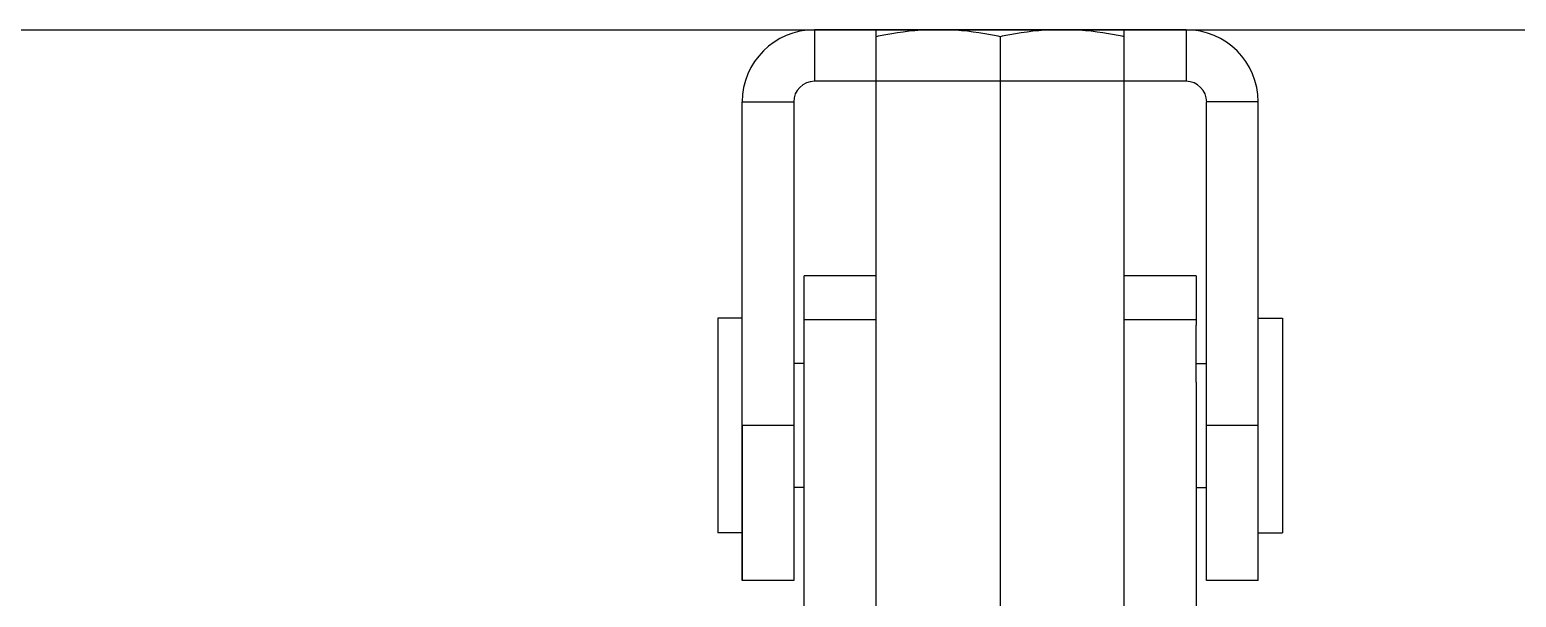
# Model space of a CAD drawing. Extents: x 27938 to 650306, y -92720 to 1524912.
# Drawn here: x 316941 to 318119, y 833105 to 833555 of the extents above; entities that cross this region are included whole.
import ezdxf

# ---------------------------------------------------------------- set-up
doc = ezdxf.new("R2010")
doc.units = 0
doc.header["$LTSCALE"] = 1000
doc.header["$MEASUREMENT"] = 0
doc.layers.add('bz', color=2, linetype='Continuous')

msp = doc.modelspace()

# ---------------------------------------------------------------- linework, layer by layer
for p, q in [((317857.1, 833554.7), (317562.7, 833554.7)), ((317562.7, 833554.7), (317562.7, 833513.8)), ((317808, 833554.7), (317611.7, 833554.7)), ((317611.7, 832928), (317611.7, 833554.7)), ((317808, 832928), (317808, 833554.7)), ((317857.1, 833554.7), (317857.1, 833513.8)), ((317709.9, 833549.1), (317709.9, 832933.5)), ((317857.1, 833513.8), (317562.7, 833513.8)), ((317505.4, 833497.4), (317546.3, 833497.4)), ((317505.4, 833118.3), (317505.4, 833497.4)), ((317546.3, 833497.4), (317546.3, 833118.3)), ((317873.4, 833336.9), (317873.4, 833497.4)), ((317914.3, 833497.4), (317873.4, 833497.4)), ((317914.3, 833118.3), (317914.3, 833497.4)), ((317611.7, 833359.6), (317554.5, 833359.6)), ((317554.5, 833044.4), (317554.5, 833359.6)), ((317865.2, 833359.6), (317808, 833359.6)), ((317865.2, 833359.6), (317865.2, 833320.5)), ((317873.4, 833255.1), (317873.4, 833336.9)), ((317505.4, 833326), (317486.2, 833326)), ((317486.2, 833326), (317486.2, 833156)), ((317611.7, 833324.8), (317554.5, 833324.8)), ((317865.2, 833324.8), (317808, 833324.8)), ((317865.2, 833275.3), (317865.2, 833320.5)), ((317914.3, 833326), (317933.5, 833326)), ((317933.5, 833326), (317933.5, 833156)), ((317554.5, 833290.1), (317546.3, 833290.1)), ((317865.2, 833290.1), (317873.4, 833290.1)), ((317865.2, 833275.3), (317865.2, 833075.2)), ((317873.4, 833118.3), (317873.4, 833255.1)), ((317546.3, 833241), (317505.4, 833241)), ((317505.4, 833241), (317505.4, 833118.3)), ((317914.3, 833241), (317873.4, 833241)), ((317554.5, 833191.9), (317546.3, 833191.9)), ((317865.2, 833191.9), (317873.4, 833191.9)), ((317505.4, 833156), (317486.2, 833156)), ((317914.3, 833156), (317933.5, 833156)), ((317546.3, 833118.3), (317505.4, 833118.3)), ((317914.3, 833118.3), (317873.4, 833118.3))]:
    msp.add_line(p, q)
for centre, radius, start, end in [((317562.7, 833497.4), 57.2, 90, 180), ((317857.1, 833497.4), 57.2, 0, 90), ((317562.7, 833497.4), 16.4, 90, 180), ((317857.1, 833497.4), 16.4, 0, 90)]:
    msp.add_arc(centre, radius, start, end)
for points, knots in [([(317660.8, 833554.7), (317648.5, 833554.7), (317632, 833553.1), (317615.8, 833550), (317611.7, 833549.1)], [0, 0, 0, 0, 0.749211, 1, 1, 1, 1]), ([(317709.9, 833549.1), (317705.8, 833550), (317689.6, 833553.1), (317673.1, 833554.7), (317660.8, 833554.7)], [0, 0, 0, 0, 0.250789, 1, 1, 1, 1]), ([(317758.9, 833554.7), (317746.6, 833554.7), (317730.1, 833553.1), (317713.9, 833550), (317709.9, 833549.1)], [0, 0, 0, 0, 0.749211, 1, 1, 1, 1]), ([(317808, 833549.1), (317803.9, 833550), (317787.8, 833553.1), (317771.3, 833554.7), (317758.9, 833554.7)], [0, 0, 0, 0, 0.250789, 1, 1, 1, 1])]:
    msp.add_open_spline(points, degree=3, knots=knots)
at = {"layer": 'bz'}
msp.add_line((311814.2, 833554.7), (329886.2, 833554.7), dxfattribs=at)

doc.saveas('drawing.dxf')
